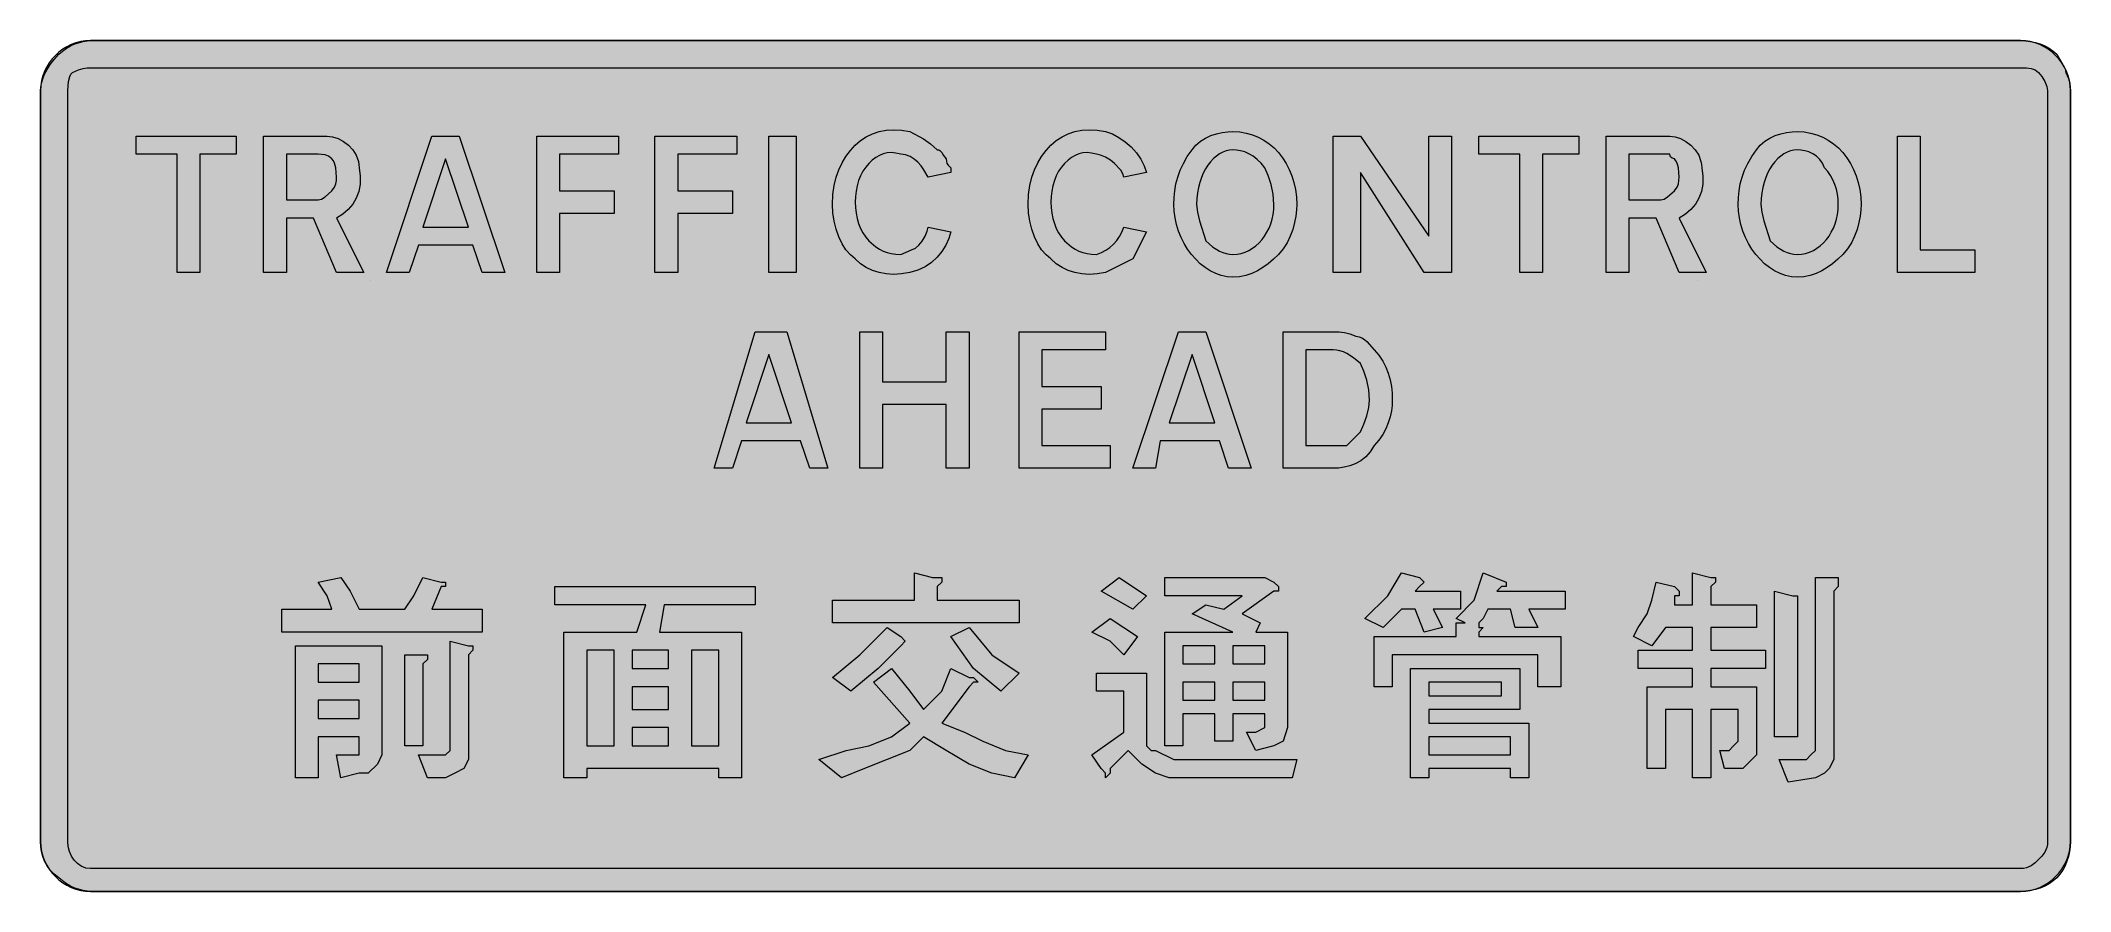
# Model space of a CAD drawing. Header units: metres. Extents: x 16 to 551, y 24 to 248.
import ezdxf

# ---------------------------------------------------------------- set-up
doc = ezdxf.new("R2010")
doc.units = ezdxf.units.M
for name, color, linetype, true_color in [('FILL_RED_FF0000', 7, 'Continuous', 0xff0000), ('FILL_WHITE_FFFFFF', 7, 'Continuous', 0xffffff), ('STROKE_RED_FF0000', 7, 'Continuous', 0xff0000), ('STROKE_WHITE_FFFFFF', 7, 'Continuous', 0xffffff)]:
    doc.layers.add(name, color=color, linetype=linetype, true_color=true_color)

msp = doc.modelspace()

# ---------------------------------------------------------------- hatches: boundary and pattern name
at = {"layer": 'FILL_RED_FF0000', "true_color": 0xff0000}
h = msp.add_hatch(color=7, dxfattribs=at)
h.dxf.hatch_style = 1
h.paths.add_polyline_path([(545.49, 36.72), (545.44, 35.87), (545.28, 35.13), (544.74, 33.87), (543.97, 32.84), (543.09, 31.92), (542.17, 31.04), (541.14, 30.27), (539.88, 29.73), (539.14, 29.57), (538.29, 29.52), (29.49, 29.52), (28.2, 29.68), (27.03, 30.14), (26.01, 30.85), (25.14, 31.77), (24.44, 32.86), (23.92, 34.08), (23.6, 35.38), (23.49, 36.72), (23.49, 234.72), (23.64, 237.12), (24, 238.43), (24.29, 239.02), (24.69, 239.52), (26.28, 240.21), (27.54, 240.57), (28.57, 240.7), (29.49, 240.72), (538.29, 240.72), (539.88, 240.7), (541.14, 240.57), (542.17, 240.21), (543.09, 239.52), (543.97, 238.43), (544.74, 237.12), (545.28, 235.81), (545.49, 234.72), (545.49, 36.72)])
at = {"layer": 'FILL_WHITE_FFFFFF', "true_color": 0xffffff}
h = msp.add_hatch(color=7, dxfattribs=at)
h.dxf.hatch_style = 1
h.paths.add_polyline_path([(538.29, 247.92), (539.64, 247.86), (540.97, 247.69), (542.28, 247.41), (543.54, 247.02), (544.75, 246.51), (545.88, 245.89), (546.94, 245.16), (547.89, 244.32), (549.54, 241.47), (550.08, 240.44), (550.29, 239.52), (550.98, 237.93), (551.34, 236.67), (551.47, 235.64), (551.49, 234.72), (551.49, 36.72), (551.43, 35.37), (551.26, 34.04), (550.98, 32.73), (550.59, 31.47), (550.08, 30.26), (549.46, 29.13), (548.73, 28.07), (547.89, 27.12), (546.94, 26.28), (545.88, 25.54), (544.75, 24.93), (543.54, 24.42), (542.28, 24.03), (540.97, 23.74), (539.64, 23.58), (538.29, 23.52), (29.49, 23.52), (28.54, 23.58), (27.5, 23.74), (25.29, 24.42), (24.17, 24.93), (23.08, 25.54), (22.04, 26.28), (21.09, 27.12), (19.85, 28.07), (18.82, 29.13), (17.99, 30.26), (17.34, 31.47), (16.86, 32.73), (16.53, 34.04), (16.35, 35.37), (16.29, 36.72), (16.29, 234.72), (16.35, 235.67), (16.53, 236.73), (16.86, 237.86), (17.34, 239.07), (17.99, 240.33), (18.82, 241.64), (19.85, 242.97), (21.09, 244.32), (22.04, 245.16), (23.08, 245.89), (24.17, 246.51), (25.29, 247.02), (27.5, 247.69), (28.54, 247.86), (29.49, 247.92), (538.29, 247.92)])
h = msp.add_hatch(color=7, dxfattribs=at)
h.dxf.hatch_style = 1
h.paths.add_polyline_path([(52.29, 217.92), (41.49, 217.92), (41.49, 222.72), (67.89, 222.72), (67.89, 217.92), (58.29, 217.92), (58.29, 186.72), (52.29, 186.72), (52.29, 217.92)])
h = msp.add_hatch(color=7, dxfattribs=at)
h.dxf.hatch_style = 1
h.paths.add_polyline_path([(88.29, 201.12), (81.09, 201.12), (81.09, 186.72), (75.09, 186.72), (75.09, 222.72), (91.89, 222.72), (93.28, 222.56), (94.72, 222.08), (96.13, 221.33), (97.44, 220.32), (98.58, 219.09), (99.48, 217.66), (100.08, 216.06), (100.24, 215.21), (100.29, 214.32), (100.57, 212.13), (100.53, 210.06), (100.18, 208.14), (99.54, 206.37), (98.61, 204.77), (97.42, 203.35), (95.98, 202.13), (94.29, 201.12), (101.49, 186.72), (94.29, 186.72), (88.29, 201.12)])
h.paths.add_polyline_path([(90.39, 206.13), (91.29, 206.67), (93.09, 208.32), (93.78, 209.22), (94.14, 210.12), (94.27, 211.02), (94.29, 211.92), (94.14, 214.32), (93.78, 215.63), (93.49, 216.22), (93.09, 216.72), (92.19, 217.41), (91.29, 217.77), (90.39, 217.9), (89.49, 217.92), (81.09, 217.92), (81.09, 205.92), (89.49, 205.92), (90.39, 206.13)], flags=16)
h = msp.add_hatch(color=7, dxfattribs=at)
h.dxf.hatch_style = 1
h.paths.add_polyline_path([(115.89, 193.92), (113.49, 186.72), (107.49, 186.72), (119.49, 222.72), (126.69, 222.72), (138.69, 186.72), (132.69, 186.72), (130.29, 193.92), (115.89, 193.92)])
h.paths.add_polyline_path([(123.09, 216.72), (117.09, 198.72), (129.09, 198.72), (123.09, 216.72)], flags=16)
h = msp.add_hatch(color=7, dxfattribs=at)
h.dxf.hatch_style = 1
h.paths.add_polyline_path([(147.09, 222.72), (168.69, 222.72), (168.69, 217.92), (153.09, 217.92), (153.09, 208.32), (167.49, 208.32), (167.49, 202.32), (153.09, 202.32), (153.09, 186.72), (147.09, 186.72), (147.09, 222.72)])
h = msp.add_hatch(color=7, dxfattribs=at)
h.dxf.hatch_style = 1
h.paths.add_polyline_path([(178.29, 222.72), (199.89, 222.72), (199.89, 217.92), (184.29, 217.92), (184.29, 208.32), (198.69, 208.32), (198.69, 202.32), (184.29, 202.32), (184.29, 186.72), (178.29, 186.72), (178.29, 222.72)])
h = msp.add_hatch(color=7, dxfattribs=at)
h.dxf.hatch_style = 1
h.paths.add_polyline_path([(215.49, 222.72), (215.49, 186.72), (208.29, 186.72), (208.29, 222.72), (215.49, 222.72)])
h = msp.add_hatch(color=7, dxfattribs=at)
h.dxf.hatch_style = 1
h.paths.add_polyline_path([(249.17, 213.87), (248.43, 214.87), (247.59, 215.82), (246.63, 216.65), (245.57, 217.32), (244.38, 217.76), (243.09, 217.92), (241.79, 218.26), (240.6, 218.39), (239.48, 218.32), (238.44, 218.07), (237.45, 217.65), (236.51, 217.08), (235.59, 216.36), (234.69, 215.52), (233.85, 214.55), (233.11, 213.46), (232.5, 212.27), (231.99, 210.98), (231.6, 209.63), (231.31, 208.22), (231.15, 206.78), (231.09, 205.32), (231.15, 203.86), (231.31, 202.42), (231.6, 201.01), (231.99, 199.66), (232.5, 198.37), (233.11, 197.18), (233.85, 196.09), (234.69, 195.12), (236.51, 193.54), (237.45, 192.93), (238.44, 192.42), (239.48, 192.03), (240.6, 191.74), (241.79, 191.58), (243.09, 191.52), (245.94, 192.72), (246.97, 193.21), (247.89, 193.92), (248.77, 195.01), (249.54, 196.32), (250.08, 197.63), (250.29, 198.72), (256.29, 197.52), (255.73, 195.73), (254.94, 193.98), (253.93, 192.31), (252.69, 190.77), (251.23, 189.4), (249.54, 188.24), (247.63, 187.33), (245.49, 186.72), (243.3, 186.38), (241.21, 186.27), (239.25, 186.38), (237.39, 186.72), (235.65, 187.28), (234.01, 188.07), (232.5, 189.08), (231.09, 190.32), (229.8, 191.38), (228.63, 192.74), (227.61, 194.35), (226.74, 196.17), (226.04, 198.16), (225.52, 200.28), (225.2, 202.48), (225.09, 204.72), (225.2, 207.31), (225.52, 209.69), (226.04, 211.87), (226.74, 213.87), (227.61, 215.7), (228.63, 217.38), (229.8, 218.91), (231.09, 220.32), (232.5, 221.56), (234.01, 222.57), (235.65, 223.36), (237.39, 223.92), (239.25, 224.26), (241.21, 224.37), (243.3, 224.26), (245.49, 223.92), (249.09, 221.97), (250.89, 220.71), (252.69, 219.12), (253.09, 219.07), (253.4, 218.91), (253.89, 218.37), (254.38, 217.6), (255.09, 216.72), (255.11, 216.01), (255.24, 215.52), (255.6, 215.03), (256.29, 214.32), (256.29, 213.12), (250.29, 211.92), (249.17, 213.87)])
h = msp.add_hatch(color=7, dxfattribs=at)
h.dxf.hatch_style = 1
h.paths.add_polyline_path([(301.89, 211.92), (301.68, 212.82), (301.14, 213.72), (299.49, 215.52), (298.4, 216.4), (297.09, 217.17), (295.78, 217.71), (294.69, 217.92), (293.39, 218.26), (292.2, 218.39), (291.08, 218.32), (290.04, 218.07), (289.05, 217.65), (288.11, 217.08), (287.19, 216.36), (286.29, 215.52), (285.45, 214.55), (284.71, 213.46), (284.1, 212.27), (283.59, 210.98), (283.2, 209.63), (282.91, 208.22), (282.75, 206.78), (282.69, 205.32), (282.75, 203.86), (282.91, 202.42), (283.2, 201.01), (283.59, 199.66), (284.1, 198.37), (284.71, 197.18), (285.45, 196.09), (286.29, 195.12), (288.11, 193.54), (289.05, 192.93), (290.04, 192.42), (291.08, 192.03), (292.2, 191.74), (293.39, 191.58), (294.69, 191.52), (295.98, 192.03), (297.16, 192.64), (298.23, 193.38), (299.19, 194.22), (300.03, 195.18), (300.77, 196.24), (301.38, 197.43), (301.89, 198.72), (307.89, 197.52), (304.29, 190.32), (297.09, 186.72), (294.9, 186.38), (292.81, 186.27), (290.85, 186.38), (288.99, 186.72), (287.25, 187.28), (285.61, 188.07), (284.1, 189.08), (282.69, 190.32), (281.4, 191.38), (280.23, 192.74), (279.21, 194.35), (278.34, 196.17), (277.64, 198.16), (277.12, 200.28), (276.8, 202.48), (276.69, 204.72), (276.8, 207.31), (277.12, 209.69), (277.64, 211.87), (278.34, 213.87), (279.21, 215.7), (280.23, 217.38), (281.4, 218.91), (282.69, 220.32), (284.1, 221.56), (285.62, 222.57), (287.25, 223.36), (288.99, 223.92), (290.85, 224.26), (292.81, 224.37), (294.9, 224.26), (297.09, 223.92), (298.88, 223.31), (300.63, 222.4), (302.3, 221.24), (303.84, 219.87), (305.21, 218.33), (306.37, 216.66), (307.28, 214.91), (307.89, 213.12), (301.89, 211.92)])
h = msp.add_hatch(color=7, dxfattribs=at)
h.dxf.hatch_style = 1
h.paths.add_polyline_path([(334.17, 223.54), (335.81, 223.07), (337.37, 222.44), (338.84, 221.64), (340.22, 220.69), (341.51, 219.6), (342.69, 218.37), (343.76, 217.01), (344.71, 215.54), (345.53, 213.96), (346.21, 212.28), (346.76, 210.5), (347.16, 208.65), (347.41, 206.72), (347.49, 204.72), (347.43, 203.27), (347.25, 201.64), (346.92, 199.91), (346.44, 198.12), (345.79, 196.33), (344.96, 194.59), (343.93, 192.97), (342.69, 191.52), (341.34, 190.23), (339.97, 189.06), (338.58, 188.04), (337.14, 187.17), (335.65, 186.47), (334.08, 185.95), (332.44, 185.63), (330.69, 185.52), (329.13, 185.63), (327.61, 185.95), (326.13, 186.47), (324.71, 187.17), (323.35, 188.04), (322.06, 189.06), (320.86, 190.23), (319.74, 191.52), (318.72, 192.92), (317.81, 194.43), (317.02, 196.01), (316.35, 197.67), (315.81, 199.38), (315.42, 201.14), (315.17, 202.92), (315.09, 204.72), (315.15, 206.52), (315.33, 208.32), (315.66, 210.12), (316.14, 211.92), (316.79, 213.72), (317.62, 215.52), (318.65, 217.32), (319.89, 219.12), (320.9, 220.36), (322.08, 221.39), (323.41, 222.22), (324.84, 222.87), (326.32, 223.35), (327.82, 223.68), (329.29, 223.86), (330.69, 223.92), (332.46, 223.82), (334.17, 223.54)])
h.paths.add_polyline_path([(328.9, 218.85), (328.02, 218.51), (327.16, 218.05), (326.34, 217.47), (325.54, 216.78), (324.79, 215.98), (324.09, 215.07), (323.44, 214.07), (322.86, 212.97), (322.35, 211.78), (321.91, 210.51), (321.56, 209.17), (321.31, 207.75), (321.15, 206.27), (321.09, 204.72), (321.3, 202.71), (321.84, 200.37), (323.49, 195.12), (325.29, 193.54), (327.09, 192.42), (327.99, 192.03), (328.89, 191.74), (329.79, 191.58), (330.69, 191.52), (331.8, 191.59), (332.88, 191.79), (333.91, 192.12), (334.91, 192.57), (335.85, 193.13), (336.74, 193.8), (337.57, 194.56), (338.34, 195.42), (339.04, 196.36), (339.65, 197.38), (340.19, 198.47), (340.65, 199.62), (341.01, 200.83), (341.27, 202.09), (341.43, 203.39), (341.49, 204.72), (341.28, 207.4), (340.74, 209.97), (339.97, 212.31), (339.09, 214.32), (338.14, 215.56), (337.1, 216.59), (336.01, 217.42), (334.89, 218.07), (333.77, 218.55), (332.68, 218.88), (331.64, 219.06), (330.69, 219.12), (329.79, 219.05), (328.9, 218.85)], flags=16)
h = msp.add_hatch(color=7, dxfattribs=at)
h.dxf.hatch_style = 1
h.paths.add_polyline_path([(364.29, 213.12), (364.29, 186.72), (357.09, 186.72), (357.09, 222.72), (364.29, 222.72), (382.29, 196.32), (382.29, 222.72), (388.29, 222.72), (388.29, 186.72), (381.09, 186.72), (364.29, 213.12)])
h = msp.add_hatch(color=7, dxfattribs=at)
h.dxf.hatch_style = 1
h.paths.add_polyline_path([(406.29, 217.92), (395.49, 217.92), (395.49, 222.72), (421.89, 222.72), (421.89, 217.92), (412.29, 217.92), (412.29, 186.72), (406.29, 186.72), (406.29, 217.92)])
h = msp.add_hatch(color=7, dxfattribs=at)
h.dxf.hatch_style = 1
h.paths.add_polyline_path([(442.29, 201.12), (435.09, 201.12), (435.09, 186.72), (429.09, 186.72), (429.09, 222.72), (445.89, 222.72), (447.28, 222.56), (448.72, 222.08), (450.13, 221.33), (451.44, 220.32), (452.58, 219.09), (453.48, 217.66), (454.08, 216.06), (454.24, 215.21), (454.29, 214.32), (454.57, 212.13), (454.53, 210.06), (454.18, 208.14), (453.54, 206.37), (452.61, 204.77), (451.42, 203.35), (449.98, 202.13), (448.29, 201.12), (455.49, 186.72), (448.29, 186.72), (442.29, 201.12)])
h.paths.add_polyline_path([(444.39, 206.13), (445.29, 206.67), (447.09, 208.32), (447.78, 209.22), (448.14, 210.12), (448.27, 211.02), (448.29, 211.92), (448.14, 214.32), (447.78, 215.63), (447.49, 216.22), (447.09, 216.72), (446.49, 216.87), (446.08, 217.23), (445.94, 217.52), (445.89, 217.92), (444.69, 217.92), (443.49, 217.92), (435.09, 217.92), (435.09, 205.92), (443.49, 205.92), (444.39, 206.13)], flags=16)
h = msp.add_hatch(color=7, dxfattribs=at)
h.dxf.hatch_style = 1
h.paths.add_polyline_path([(482.97, 223.54), (484.61, 223.07), (486.17, 222.44), (487.64, 221.64), (489.02, 220.69), (490.31, 219.6), (491.49, 218.37), (492.56, 217.01), (493.51, 215.54), (494.33, 213.96), (495.02, 212.28), (495.56, 210.5), (495.96, 208.65), (496.21, 206.72), (496.29, 204.72), (496.23, 203.27), (496.05, 201.64), (495.72, 199.91), (495.24, 198.12), (494.59, 196.33), (493.76, 194.59), (492.73, 192.97), (491.49, 191.52), (490.14, 190.23), (488.77, 189.06), (487.38, 188.04), (485.94, 187.17), (484.45, 186.47), (482.88, 185.95), (481.24, 185.63), (479.49, 185.52), (477.93, 185.63), (476.41, 185.95), (474.93, 186.47), (473.51, 187.17), (472.15, 188.04), (470.86, 189.06), (469.66, 190.23), (468.54, 191.52), (467.52, 192.92), (466.61, 194.43), (465.82, 196.01), (465.15, 197.67), (464.61, 199.38), (464.22, 201.14), (463.97, 202.92), (463.89, 204.72), (463.95, 206.52), (464.13, 208.32), (464.46, 210.12), (464.94, 211.92), (465.59, 213.72), (466.42, 215.52), (467.45, 217.32), (468.69, 219.12), (469.7, 220.36), (470.88, 221.39), (472.21, 222.22), (473.64, 222.87), (475.12, 223.35), (476.62, 223.68), (478.09, 223.86), (479.49, 223.92), (481.26, 223.82), (482.97, 223.54)])
h.paths.add_polyline_path([(477.7, 218.85), (476.82, 218.51), (475.96, 218.05), (475.14, 217.47), (474.34, 216.78), (473.59, 215.98), (472.89, 215.07), (472.24, 214.07), (471.66, 212.97), (471.15, 211.78), (470.71, 210.51), (470.36, 209.17), (470.11, 207.75), (469.95, 206.27), (469.89, 204.72), (470.1, 202.71), (470.64, 200.37), (472.29, 195.12), (474.09, 193.54), (475.89, 192.42), (476.79, 192.03), (477.69, 191.74), (478.59, 191.58), (479.49, 191.52), (480.6, 191.59), (481.68, 191.79), (482.71, 192.12), (483.71, 192.57), (484.65, 193.13), (485.54, 193.8), (486.37, 194.56), (487.14, 195.42), (487.84, 196.36), (488.45, 197.38), (488.99, 198.47), (489.45, 199.62), (489.81, 200.83), (490.07, 202.09), (490.23, 203.39), (490.29, 204.72), (490.23, 206.07), (490.06, 207.4), (489.78, 208.71), (489.39, 209.97), (488.88, 211.18), (488.27, 212.31), (487.53, 213.37), (486.69, 214.32), (486.13, 215.56), (485.4, 216.59), (484.52, 217.42), (483.54, 218.07), (482.51, 218.55), (481.46, 218.88), (480.44, 219.06), (479.49, 219.12), (478.59, 219.05), (477.7, 218.85)], flags=16)
h = msp.add_hatch(color=7, dxfattribs=at)
h.dxf.hatch_style = 1
h.paths.add_polyline_path([(526.29, 192.72), (526.29, 186.72), (505.89, 186.72), (505.89, 222.72), (511.89, 222.72), (511.89, 192.72), (526.29, 192.72)])
h = msp.add_hatch(color=7, dxfattribs=at)
h.dxf.hatch_style = 1
h.paths.add_polyline_path([(201.09, 142.32), (198.69, 135.12), (193.89, 135.12), (204.69, 171.12), (213.09, 171.12), (223.89, 135.12), (219.09, 135.12), (216.69, 142.32), (201.09, 142.32)])
h.paths.add_polyline_path([(202.29, 147.12), (214.29, 147.12), (208.29, 165.12), (202.29, 147.12)], flags=16)
h = msp.add_hatch(color=7, dxfattribs=at)
h.dxf.hatch_style = 1
h.paths.add_polyline_path([(232.29, 171.12), (238.29, 171.12), (238.29, 157.92), (255.09, 157.92), (255.09, 171.12), (261.09, 171.12), (261.09, 135.12), (255.09, 135.12), (255.09, 151.92), (238.29, 151.92), (238.29, 135.12), (232.29, 135.12), (232.29, 171.12)])
h = msp.add_hatch(color=7, dxfattribs=at)
h.dxf.hatch_style = 1
h.paths.add_polyline_path([(274.29, 135.12), (274.29, 171.12), (297.09, 171.12), (297.09, 166.32), (280.29, 166.32), (280.29, 156.72), (295.89, 156.72), (295.89, 150.72), (280.29, 150.72), (280.29, 141.12), (298.29, 141.12), (298.29, 135.12), (274.29, 135.12)])
h = msp.add_hatch(color=7, dxfattribs=at)
h.dxf.hatch_style = 1
h.paths.add_polyline_path([(335.49, 135.12), (329.49, 135.12), (327.09, 142.32), (311.49, 142.32), (310.29, 135.12), (304.29, 135.12), (316.29, 171.12), (323.49, 171.12), (335.49, 135.12)])
h.paths.add_polyline_path([(325.89, 147.12), (319.89, 165.12), (313.89, 147.12), (325.89, 147.12)], flags=16)
h = msp.add_hatch(color=7, dxfattribs=at)
h.dxf.hatch_style = 1
h.paths.add_polyline_path([(343.89, 171.12), (357.09, 171.12), (358.7, 171.1), (360.09, 170.97), (361.48, 170.61), (363.09, 169.92), (363.94, 169.81), (364.68, 169.53), (365.35, 169.1), (365.94, 168.57), (367.89, 166.32), (369.13, 164.92), (370.16, 163.41), (370.99, 161.83), (371.64, 160.17), (372.12, 158.46), (372.45, 156.7), (372.63, 154.92), (372.69, 153.12), (372.63, 151.72), (372.45, 150.23), (372.12, 148.69), (371.64, 147.12), (370.99, 145.55), (370.16, 144.01), (369.13, 142.52), (367.89, 141.12), (366.88, 139.48), (365.7, 138.16), (364.37, 137.11), (362.94, 136.32), (361.46, 135.75), (359.96, 135.38), (358.49, 135.18), (357.09, 135.12), (343.89, 135.12), (343.89, 171.12)])
h.paths.add_polyline_path([(364.29, 144.72), (365.17, 146.71), (365.94, 148.92), (366.48, 151.13), (366.69, 153.12), (366.48, 155.8), (365.94, 158.37), (365.17, 160.71), (364.29, 162.72), (362.49, 164.29), (360.69, 165.42), (359.79, 165.81), (358.89, 166.09), (357.99, 166.26), (357.09, 166.32), (349.89, 166.32), (349.89, 141.12), (357.09, 141.12), (360.69, 141.12), (364.29, 144.72)], flags=16)
h = msp.add_hatch(color=7, dxfattribs=at)
h.dxf.hatch_style = 1
h.paths.add_polyline_path([(246.69, 100.32), (246.69, 107.52), (251.49, 106.32), (252.69, 106.32), (253.89, 106.32), (253.89, 105.12), (252.69, 103.92), (252.69, 100.32), (274.29, 100.32), (274.29, 94.32), (225.09, 94.32), (225.09, 100.32), (246.69, 100.32)])
h = msp.add_hatch(color=7, dxfattribs=at)
h.dxf.hatch_style = 1
h.paths.add_polyline_path([(371.49, 101.52), (375.09, 107.52), (379.89, 106.32), (381.09, 105.12), (379.89, 103.92), (378.69, 102.72), (390.69, 102.72), (390.69, 97.92), (383.49, 97.92), (385.89, 93.12), (381.09, 91.92), (378.69, 97.92), (375.09, 97.92), (372.69, 95.52), (370.29, 93.12), (365.49, 95.52), (371.49, 101.52)])
h = msp.add_hatch(color=7, dxfattribs=at)
h.dxf.hatch_style = 1
h.paths.add_polyline_path([(394.29, 100.32), (396.69, 107.52), (402.69, 105.12), (402.69, 103.92), (401.49, 103.92), (400.29, 102.72), (418.29, 102.72), (418.29, 97.92), (408.69, 97.92), (411.09, 93.12), (405.09, 93.12), (403.89, 97.92), (397.89, 97.92), (396.69, 95.52), (395.49, 94.32), (395.49, 93.12), (396.69, 93.12), (395.49, 91.92), (395.49, 90.72), (417.09, 90.72), (417.09, 77.52), (411.09, 77.52), (411.09, 85.92), (372.69, 85.92), (372.69, 77.52), (367.89, 77.52), (367.89, 90.72), (389.49, 90.72), (389.49, 94.32), (391.89, 94.32), (389.49, 95.52), (394.29, 100.32)])
h = msp.add_hatch(color=7, dxfattribs=at)
h.dxf.hatch_style = 1
h.paths.add_polyline_path([(437.49, 93.12), (439.89, 96.72), (441.09, 100.32), (442.29, 105.12), (447.09, 103.92), (448.29, 102.72), (448.29, 101.52), (447.09, 101.52), (447.09, 99.12), (451.89, 99.12), (451.89, 107.52), (456.69, 106.32), (457.89, 106.32), (457.89, 105.12), (456.69, 103.92), (456.69, 99.12), (468.69, 99.12), (468.69, 93.12), (456.69, 93.12), (456.69, 87.12), (471.09, 87.12), (471.09, 82.32), (456.69, 82.32), (456.69, 77.52), (468.69, 77.52), (468.69, 61.92), (468.69, 59.52), (467.49, 58.32), (466.29, 57.12), (465.09, 55.92), (460.29, 55.92), (459.09, 60.72), (461.49, 60.72), (462.69, 61.92), (463.89, 63.12), (463.89, 71.52), (456.69, 71.52), (456.69, 53.52), (451.89, 53.52), (451.89, 71.52), (444.69, 71.52), (444.69, 55.92), (439.89, 55.92), (439.89, 77.52), (451.89, 77.52), (451.89, 82.32), (437.49, 82.32), (437.49, 87.12), (451.89, 87.12), (451.89, 93.12), (444.69, 93.12), (441.09, 88.32), (436.29, 90.72), (437.49, 93.12)])
h = msp.add_hatch(color=7, dxfattribs=at)
h.dxf.hatch_style = 1
h.paths.add_polyline_path([(91.89, 101.52), (89.49, 105.12), (95.49, 106.32), (97.89, 102.72), (100.29, 97.92), (112.29, 97.92), (114.69, 101.52), (117.09, 106.32), (121.89, 105.12), (123.09, 105.12), (123.09, 103.92), (121.89, 103.92), (119.49, 97.92), (132.69, 97.92), (132.69, 91.92), (79.89, 91.92), (79.89, 97.92), (93.09, 97.92), (91.89, 101.52)])
h = msp.add_hatch(color=7, dxfattribs=at)
h.dxf.hatch_style = 1
h.paths.add_polyline_path([(201.09, 53.52), (195.09, 53.52), (195.09, 55.92), (160.29, 55.92), (160.29, 53.52), (154.29, 53.52), (154.29, 91.92), (173.49, 91.92), (175.89, 99.12), (151.89, 99.12), (151.89, 103.92), (204.69, 103.92), (204.69, 99.12), (180.69, 99.12), (179.49, 91.92), (201.09, 91.92), (201.09, 53.52)])
h.paths.add_polyline_path([(181.89, 66.72), (172.29, 66.72), (172.29, 61.92), (181.89, 61.92), (181.89, 66.72)], flags=16)
h.paths.add_polyline_path([(181.89, 82.32), (181.89, 87.12), (172.29, 87.12), (172.29, 82.32), (181.89, 82.32)], flags=16)
h.paths.add_polyline_path([(172.29, 71.52), (181.89, 71.52), (181.89, 77.52), (172.29, 77.52), (172.29, 71.52)], flags=16)
h.paths.add_polyline_path([(160.29, 87.12), (160.29, 61.92), (167.49, 61.92), (167.49, 87.12), (160.29, 87.12)], flags=16)
h.paths.add_polyline_path([(195.09, 87.12), (187.89, 87.12), (187.89, 61.92), (195.09, 61.92), (195.09, 87.12)], flags=16)
h = msp.add_hatch(color=7, dxfattribs=at)
h.dxf.hatch_style = 1
h.paths.add_polyline_path([(307.89, 101.52), (304.29, 97.92), (295.89, 102.72), (300.69, 106.32), (307.89, 101.52)])
h = msp.add_hatch(color=7, dxfattribs=at)
h.dxf.hatch_style = 1
h.paths.add_polyline_path([(342.69, 103.92), (342.69, 102.72), (341.49, 102.72), (333.09, 96.72), (337.89, 94.32), (336.69, 91.92), (345.09, 91.92), (345.09, 66.72), (343.89, 63.12), (341.49, 61.92), (336.69, 60.72), (334.29, 65.52), (336.69, 65.52), (339.09, 66.72), (339.09, 67.92), (339.09, 70.32), (330.69, 70.32), (330.69, 63.12), (325.89, 63.12), (325.89, 70.32), (317.49, 70.32), (317.49, 61.92), (312.69, 61.92), (312.69, 91.92), (330.69, 91.92), (319.89, 96.72), (323.49, 99.12), (328.29, 97.92), (333.09, 101.52), (312.69, 101.52), (312.69, 106.32), (336.69, 106.32), (337.89, 106.32), (339.09, 106.32), (341.49, 105.12), (342.69, 103.92)])
h.paths.add_polyline_path([(325.89, 73.92), (325.89, 78.72), (317.49, 78.72), (317.49, 73.92), (325.89, 73.92)], flags=16)
h.paths.add_polyline_path([(330.69, 73.92), (339.09, 73.92), (339.09, 78.72), (330.69, 78.72), (330.69, 73.92)], flags=16)
h.paths.add_polyline_path([(317.49, 88.32), (317.49, 83.52), (325.89, 83.52), (325.89, 88.32), (317.49, 88.32)], flags=16)
h.paths.add_polyline_path([(339.09, 88.32), (330.69, 88.32), (330.69, 83.52), (339.09, 83.52), (339.09, 88.32)], flags=16)
h = msp.add_hatch(color=7, dxfattribs=at)
h.dxf.hatch_style = 1
h.paths.add_polyline_path([(478.29, 101.52), (479.49, 101.52), (479.49, 100.32), (479.49, 99.12), (479.49, 64.32), (473.49, 64.32), (473.49, 102.72), (478.29, 101.52)])
h = msp.add_hatch(color=7, dxfattribs=at)
h.dxf.hatch_style = 1
h.paths.add_polyline_path([(489.09, 106.32), (490.29, 106.32), (490.29, 105.12), (490.29, 103.92), (489.09, 102.72), (489.09, 60.72), (489.09, 58.32), (487.89, 55.92), (486.69, 54.72), (484.29, 53.52), (477.09, 52.32), (474.69, 58.32), (480.69, 58.32), (481.89, 58.32), (483.09, 59.52), (484.29, 60.72), (484.29, 61.92), (484.29, 106.32), (489.09, 106.32)])
h = msp.add_hatch(color=7, dxfattribs=at)
h.dxf.hatch_style = 1
h.paths.add_polyline_path([(244.29, 89.52), (243.09, 88.32), (237.09, 82.32), (229.89, 76.32), (225.09, 79.92), (232.29, 85.92), (239.49, 93.12), (243.09, 90.72), (244.29, 89.52)])
h = msp.add_hatch(color=7, dxfattribs=at)
h.dxf.hatch_style = 1
h.paths.add_polyline_path([(267.09, 85.92), (274.29, 81.12), (269.49, 76.32), (262.29, 82.32), (256.29, 90.72), (261.09, 93.12), (267.09, 85.92)])
h = msp.add_hatch(color=7, dxfattribs=at)
h.dxf.hatch_style = 1
h.paths.add_polyline_path([(301.89, 93.12), (305.49, 90.72), (301.89, 85.92), (298.29, 89.52), (293.49, 91.92), (298.29, 95.52), (301.89, 93.12)])
h = msp.add_hatch(color=7, dxfattribs=at)
h.dxf.hatch_style = 1
h.paths.add_polyline_path([(106.29, 59.52), (105.09, 57.12), (102.69, 54.72), (100.29, 54.72), (95.49, 53.52), (94.29, 59.52), (97.89, 59.52), (99.09, 59.52), (100.29, 59.52), (100.29, 60.72), (100.29, 61.92), (100.29, 64.32), (89.49, 64.32), (89.49, 53.52), (83.49, 53.52), (83.49, 88.32), (106.29, 88.32), (106.29, 63.12), (106.29, 59.52)])
h.paths.add_polyline_path([(89.49, 73.92), (89.49, 69.12), (100.29, 69.12), (100.29, 73.92), (89.49, 73.92)], flags=16)
h.paths.add_polyline_path([(100.29, 83.52), (89.49, 83.52), (89.49, 78.72), (100.29, 78.72), (100.29, 83.52)], flags=16)
h = msp.add_hatch(color=7, dxfattribs=at)
h.dxf.hatch_style = 1
h.paths.add_polyline_path([(117.09, 85.92), (118.29, 85.92), (118.29, 84.72), (117.09, 83.52), (117.09, 61.92), (112.29, 61.92), (112.29, 85.92), (117.09, 85.92)])
h = msp.add_hatch(color=7, dxfattribs=at)
h.dxf.hatch_style = 1
h.paths.add_polyline_path([(129.09, 88.32), (130.29, 88.32), (130.29, 87.12), (129.09, 85.92), (129.09, 61.92), (129.09, 58.32), (127.89, 55.92), (125.49, 54.72), (123.09, 53.52), (118.29, 53.52), (115.89, 59.52), (120.69, 59.52), (123.09, 59.52), (124.29, 60.72), (124.29, 61.92), (124.29, 89.52), (129.09, 88.32)])
h = msp.add_hatch(color=7, dxfattribs=at)
h.dxf.hatch_style = 1
h.paths.add_polyline_path([(245.49, 76.32), (249.09, 71.52), (253.89, 76.32), (256.29, 82.32), (261.09, 79.92), (262.29, 79.92), (263.49, 78.72), (262.29, 78.72), (261.09, 77.52), (253.89, 67.92), (259.89, 65.52), (264.69, 63.12), (270.69, 60.72), (276.69, 59.52), (273.09, 53.52), (267.09, 54.72), (261.09, 57.12), (255.09, 60.72), (249.09, 64.32), (245.49, 60.72), (239.49, 58.32), (233.49, 55.92), (227.49, 53.52), (221.49, 58.32), (228.69, 60.72), (234.69, 61.92), (240.69, 64.32), (245.49, 67.92), (235.89, 78.72), (240.69, 82.32), (245.49, 76.32)])
h = msp.add_hatch(color=7, dxfattribs=at)
h.dxf.hatch_style = 1
h.paths.add_polyline_path([(307.89, 81.12), (307.89, 66.72), (307.89, 64.32), (307.89, 61.92), (309.09, 60.72), (310.29, 60.72), (315.09, 58.32), (321.09, 58.32), (347.49, 58.32), (346.29, 53.52), (318.69, 53.52), (313.89, 53.52), (310.29, 54.72), (306.69, 57.12), (303.09, 60.72), (298.29, 55.92), (298.29, 54.72), (297.09, 53.52), (297.09, 54.72), (295.89, 55.92), (293.49, 59.52), (301.89, 65.52), (301.89, 76.32), (294.69, 76.32), (294.69, 81.12), (307.89, 81.12)])
h = msp.add_hatch(color=7, dxfattribs=at)
h.dxf.hatch_style = 1
h.paths.add_polyline_path([(382.29, 71.52), (382.29, 67.92), (408.69, 67.92), (408.69, 53.52), (403.89, 53.52), (403.89, 55.92), (382.29, 55.92), (382.29, 53.52), (377.49, 53.52), (377.49, 82.32), (406.29, 82.32), (406.29, 71.52), (382.29, 71.52)])
h.paths.add_polyline_path([(382.29, 78.72), (382.29, 75.12), (401.49, 75.12), (401.49, 78.72), (382.29, 78.72)], flags=16)
h.paths.add_polyline_path([(403.89, 64.32), (382.29, 64.32), (382.29, 59.52), (403.89, 59.52), (403.89, 64.32)], flags=16)

# ---------------------------------------------------------------- linework, layer by layer
at = {"layer": 'FILL_RED_FF0000', "lineweight": 0, "true_color": 0xff0000}
msp.add_lwpolyline([(545.49, 36.72), (545.44, 35.87), (545.28, 35.13), (544.74, 33.87), (543.97, 32.84), (543.09, 31.92), (542.17, 31.04), (541.14, 30.27), (539.88, 29.73), (539.14, 29.57), (538.29, 29.52), (29.49, 29.52), (28.2, 29.68), (27.03, 30.14), (26.01, 30.85), (25.14, 31.77), (24.44, 32.86), (23.92, 34.08), (23.6, 35.38), (23.49, 36.72), (23.49, 234.72), (23.64, 237.12), (24, 238.43), (24.29, 239.02), (24.69, 239.52), (26.28, 240.21), (27.54, 240.57), (28.57, 240.7), (29.49, 240.72), (538.29, 240.72), (539.88, 240.7), (541.14, 240.57), (542.17, 240.21), (543.09, 239.52), (543.97, 238.43), (544.74, 237.12), (545.28, 235.81), (545.49, 234.72)], close=True, dxfattribs=at)
at = {"layer": 'FILL_WHITE_FFFFFF', "lineweight": 0, "true_color": 0xffffff}
for points in [[(538.29, 247.92), (539.64, 247.86), (540.97, 247.69), (542.28, 247.41), (543.54, 247.02), (544.75, 246.51), (545.88, 245.89), (546.94, 245.16), (547.89, 244.32), (549.54, 241.47), (550.08, 240.44), (550.29, 239.52), (550.98, 237.93), (551.34, 236.67), (551.47, 235.64), (551.49, 234.72), (551.49, 36.72), (551.43, 35.37), (551.26, 34.04), (550.98, 32.73), (550.59, 31.47), (550.08, 30.26), (549.46, 29.13), (548.73, 28.07), (547.89, 27.12), (546.94, 26.28), (545.88, 25.54), (544.75, 24.93), (543.54, 24.42), (542.28, 24.03), (540.97, 23.74), (539.64, 23.58), (538.29, 23.52), (29.49, 23.52), (28.54, 23.58), (27.5, 23.74), (25.29, 24.42), (24.17, 24.93), (23.08, 25.54), (22.04, 26.28), (21.09, 27.12), (19.85, 28.07), (18.82, 29.13), (17.99, 30.26), (17.34, 31.47), (16.86, 32.73), (16.53, 34.04), (16.35, 35.37), (16.29, 36.72), (16.29, 234.72), (16.35, 235.67), (16.53, 236.73), (16.86, 237.86), (17.34, 239.07), (17.99, 240.33), (18.82, 241.64), (19.85, 242.97), (21.09, 244.32), (22.04, 245.16), (23.08, 245.89), (24.17, 246.51), (25.29, 247.02), (27.5, 247.69), (28.54, 247.86), (29.49, 247.92)], [(52.29, 217.92), (41.49, 217.92), (41.49, 222.72), (67.89, 222.72), (67.89, 217.92), (58.29, 217.92), (58.29, 186.72), (52.29, 186.72)], [(88.29, 201.12), (81.09, 201.12), (81.09, 186.72), (75.09, 186.72), (75.09, 222.72), (91.89, 222.72), (93.28, 222.56), (94.72, 222.08), (96.13, 221.33), (97.44, 220.32), (98.58, 219.09), (99.48, 217.66), (100.08, 216.06), (100.24, 215.21), (100.29, 214.32), (100.57, 212.13), (100.53, 210.06), (100.18, 208.14), (99.54, 206.37), (98.61, 204.77), (97.42, 203.35), (95.98, 202.13), (94.29, 201.12), (101.49, 186.72), (94.29, 186.72)], [(115.89, 193.92), (113.49, 186.72), (107.49, 186.72), (119.49, 222.72), (126.69, 222.72), (138.69, 186.72), (132.69, 186.72), (130.29, 193.92)], [(147.09, 222.72), (168.69, 222.72), (168.69, 217.92), (153.09, 217.92), (153.09, 208.32), (167.49, 208.32), (167.49, 202.32), (153.09, 202.32), (153.09, 186.72), (147.09, 186.72)], [(178.29, 222.72), (199.89, 222.72), (199.89, 217.92), (184.29, 217.92), (184.29, 208.32), (198.69, 208.32), (198.69, 202.32), (184.29, 202.32), (184.29, 186.72), (178.29, 186.72)], [(215.49, 222.72), (215.49, 186.72), (208.29, 186.72), (208.29, 222.72)], [(249.17, 213.87), (248.43, 214.87), (247.59, 215.82), (246.63, 216.65), (245.57, 217.32), (244.38, 217.76), (243.09, 217.92), (241.79, 218.26), (240.6, 218.39), (239.48, 218.32), (238.44, 218.07), (237.45, 217.65), (236.51, 217.08), (235.59, 216.36), (234.69, 215.52), (233.85, 214.55), (233.11, 213.46), (232.5, 212.27), (231.99, 210.98), (231.6, 209.63), (231.31, 208.22), (231.15, 206.78), (231.09, 205.32), (231.15, 203.86), (231.31, 202.42), (231.6, 201.01), (231.99, 199.66), (232.5, 198.37), (233.11, 197.18), (233.85, 196.09), (234.69, 195.12), (236.51, 193.54), (237.45, 192.93), (238.44, 192.42), (239.48, 192.03), (240.6, 191.74), (241.79, 191.58), (243.09, 191.52), (245.94, 192.72), (246.97, 193.21), (247.89, 193.92), (248.77, 195.01), (249.54, 196.32), (250.08, 197.63), (250.29, 198.72), (256.29, 197.52), (255.73, 195.73), (254.94, 193.98), (253.93, 192.31), (252.69, 190.77), (251.23, 189.4), (249.54, 188.24), (247.63, 187.33), (245.49, 186.72), (243.3, 186.38), (241.21, 186.27), (239.25, 186.38), (237.39, 186.72), (235.65, 187.28), (234.01, 188.07), (232.5, 189.08), (231.09, 190.32), (229.8, 191.38), (228.63, 192.74), (227.61, 194.35), (226.74, 196.17), (226.04, 198.16), (225.52, 200.28), (225.2, 202.48), (225.09, 204.72), (225.2, 207.31), (225.52, 209.69), (226.04, 211.87), (226.74, 213.87), (227.61, 215.7), (228.63, 217.38), (229.8, 218.91), (231.09, 220.32), (232.5, 221.56), (234.01, 222.57), (235.65, 223.36), (237.39, 223.92), (239.25, 224.26), (241.21, 224.37), (243.3, 224.26), (245.49, 223.92), (249.09, 221.97), (250.89, 220.71), (252.69, 219.12), (253.09, 219.07), (253.4, 218.91), (253.89, 218.37), (254.38, 217.6), (255.09, 216.72), (255.11, 216.01), (255.24, 215.52), (255.6, 215.03), (256.29, 214.32), (256.29, 213.12), (250.29, 211.92)], [(301.89, 211.92), (301.68, 212.82), (301.14, 213.72), (299.49, 215.52), (298.4, 216.4), (297.09, 217.17), (295.78, 217.71), (294.69, 217.92), (293.39, 218.26), (292.2, 218.39), (291.08, 218.32), (290.04, 218.07), (289.05, 217.65), (288.11, 217.08), (287.19, 216.36), (286.29, 215.52), (285.45, 214.55), (284.71, 213.46), (284.1, 212.27), (283.59, 210.98), (283.2, 209.63), (282.91, 208.22), (282.75, 206.78), (282.69, 205.32), (282.75, 203.86), (282.91, 202.42), (283.2, 201.01), (283.59, 199.66), (284.1, 198.37), (284.71, 197.18), (285.45, 196.09), (286.29, 195.12), (288.11, 193.54), (289.05, 192.93), (290.04, 192.42), (291.08, 192.03), (292.2, 191.74), (293.39, 191.58), (294.69, 191.52), (295.98, 192.03), (297.16, 192.64), (298.23, 193.38), (299.19, 194.22), (300.03, 195.18), (300.77, 196.24), (301.38, 197.43), (301.89, 198.72), (307.89, 197.52), (304.29, 190.32), (297.09, 186.72), (294.9, 186.38), (292.81, 186.27), (290.85, 186.38), (288.99, 186.72), (287.25, 187.28), (285.61, 188.07), (284.1, 189.08), (282.69, 190.32), (281.4, 191.38), (280.23, 192.74), (279.21, 194.35), (278.34, 196.17), (277.64, 198.16), (277.12, 200.28), (276.8, 202.48), (276.69, 204.72), (276.8, 207.31), (277.12, 209.69), (277.64, 211.87), (278.34, 213.87), (279.21, 215.7), (280.23, 217.38), (281.4, 218.91), (282.69, 220.32), (284.1, 221.56), (285.62, 222.57), (287.25, 223.36), (288.99, 223.92), (290.85, 224.26), (292.81, 224.37), (294.9, 224.26), (297.09, 223.92), (298.88, 223.31), (300.63, 222.4), (302.3, 221.24), (303.84, 219.87), (305.21, 218.33), (306.37, 216.66), (307.28, 214.91), (307.89, 213.12)], [(334.17, 223.54), (335.81, 223.07), (337.37, 222.44), (338.84, 221.64), (340.22, 220.69), (341.51, 219.6), (342.69, 218.37), (343.76, 217.01), (344.71, 215.54), (345.53, 213.96), (346.21, 212.28), (346.76, 210.5), (347.16, 208.65), (347.41, 206.72), (347.49, 204.72), (347.43, 203.27), (347.25, 201.64), (346.92, 199.91), (346.44, 198.12), (345.79, 196.33), (344.96, 194.59), (343.93, 192.97), (342.69, 191.52), (341.34, 190.23), (339.97, 189.06), (338.58, 188.04), (337.14, 187.17), (335.65, 186.47), (334.08, 185.95), (332.44, 185.63), (330.69, 185.52), (329.13, 185.63), (327.61, 185.95), (326.13, 186.47), (324.71, 187.17), (323.35, 188.04), (322.06, 189.06), (320.86, 190.23), (319.74, 191.52), (318.72, 192.92), (317.81, 194.43), (317.02, 196.01), (316.35, 197.67), (315.81, 199.38), (315.42, 201.14), (315.17, 202.92), (315.09, 204.72), (315.15, 206.52), (315.33, 208.32), (315.66, 210.12), (316.14, 211.92), (316.79, 213.72), (317.62, 215.52), (318.65, 217.32), (319.89, 219.12), (320.9, 220.36), (322.08, 221.39), (323.41, 222.22), (324.84, 222.87), (326.32, 223.35), (327.82, 223.68), (329.29, 223.86), (330.69, 223.92), (332.46, 223.82)], [(364.29, 213.12), (364.29, 186.72), (357.09, 186.72), (357.09, 222.72), (364.29, 222.72), (382.29, 196.32), (382.29, 222.72), (388.29, 222.72), (388.29, 186.72), (381.09, 186.72)], [(406.29, 217.92), (395.49, 217.92), (395.49, 222.72), (421.89, 222.72), (421.89, 217.92), (412.29, 217.92), (412.29, 186.72), (406.29, 186.72)], [(442.29, 201.12), (435.09, 201.12), (435.09, 186.72), (429.09, 186.72), (429.09, 222.72), (445.89, 222.72), (447.28, 222.56), (448.72, 222.08), (450.13, 221.33), (451.44, 220.32), (452.58, 219.09), (453.48, 217.66), (454.08, 216.06), (454.24, 215.21), (454.29, 214.32), (454.57, 212.13), (454.53, 210.06), (454.18, 208.14), (453.54, 206.37), (452.61, 204.77), (451.42, 203.35), (449.98, 202.13), (448.29, 201.12), (455.49, 186.72), (448.29, 186.72)], [(482.97, 223.54), (484.61, 223.07), (486.17, 222.44), (487.64, 221.64), (489.02, 220.69), (490.31, 219.6), (491.49, 218.37), (492.56, 217.01), (493.51, 215.54), (494.33, 213.96), (495.02, 212.28), (495.56, 210.5), (495.96, 208.65), (496.21, 206.72), (496.29, 204.72), (496.23, 203.27), (496.05, 201.64), (495.72, 199.91), (495.24, 198.12), (494.59, 196.33), (493.76, 194.59), (492.73, 192.97), (491.49, 191.52), (490.14, 190.23), (488.77, 189.06), (487.38, 188.04), (485.94, 187.17), (484.45, 186.47), (482.88, 185.95), (481.24, 185.63), (479.49, 185.52), (477.93, 185.63), (476.41, 185.95), (474.93, 186.47), (473.51, 187.17), (472.15, 188.04), (470.86, 189.06), (469.66, 190.23), (468.54, 191.52), (467.52, 192.92), (466.61, 194.43), (465.82, 196.01), (465.15, 197.67), (464.61, 199.38), (464.22, 201.14), (463.97, 202.92), (463.89, 204.72), (463.95, 206.52), (464.13, 208.32), (464.46, 210.12), (464.94, 211.92), (465.59, 213.72), (466.42, 215.52), (467.45, 217.32), (468.69, 219.12), (469.7, 220.36), (470.88, 221.39), (472.21, 222.22), (473.64, 222.87), (475.12, 223.35), (476.62, 223.68), (478.09, 223.86), (479.49, 223.92), (481.26, 223.82)], [(526.29, 192.72), (526.29, 186.72), (505.89, 186.72), (505.89, 222.72), (511.89, 222.72), (511.89, 192.72)], [(90.39, 206.13), (91.29, 206.67), (93.09, 208.32), (93.78, 209.22), (94.14, 210.12), (94.27, 211.02), (94.29, 211.92), (94.14, 214.32), (93.78, 215.63), (93.49, 216.22), (93.09, 216.72), (92.19, 217.41), (91.29, 217.77), (90.39, 217.9), (89.49, 217.92), (81.09, 217.92), (81.09, 205.92), (89.49, 205.92)], [(123.09, 216.72), (117.09, 198.72), (129.09, 198.72)], [(328.9, 218.85), (328.02, 218.51), (327.16, 218.05), (326.34, 217.47), (325.54, 216.78), (324.79, 215.98), (324.09, 215.07), (323.44, 214.07), (322.86, 212.97), (322.35, 211.78), (321.91, 210.51), (321.56, 209.17), (321.31, 207.75), (321.15, 206.27), (321.09, 204.72), (321.3, 202.71), (321.84, 200.37), (323.49, 195.12), (325.29, 193.54), (327.09, 192.42), (327.99, 192.03), (328.89, 191.74), (329.79, 191.58), (330.69, 191.52), (331.8, 191.59), (332.88, 191.79), (333.91, 192.12), (334.91, 192.57), (335.85, 193.13), (336.74, 193.8), (337.57, 194.56), (338.34, 195.42), (339.04, 196.36), (339.65, 197.38), (340.19, 198.47), (340.65, 199.62), (341.01, 200.83), (341.27, 202.09), (341.43, 203.39), (341.49, 204.72), (341.28, 207.4), (340.74, 209.97), (339.97, 212.31), (339.09, 214.32), (338.14, 215.56), (337.1, 216.59), (336.01, 217.42), (334.89, 218.07), (333.77, 218.55), (332.68, 218.88), (331.64, 219.06), (330.69, 219.12), (329.79, 219.05)], [(444.39, 206.13), (445.29, 206.67), (447.09, 208.32), (447.78, 209.22), (448.14, 210.12), (448.27, 211.02), (448.29, 211.92), (448.14, 214.32), (447.78, 215.63), (447.49, 216.22), (447.09, 216.72), (446.49, 216.87), (446.08, 217.23), (445.94, 217.52), (445.89, 217.92), (444.69, 217.92), (443.49, 217.92), (435.09, 217.92), (435.09, 205.92), (443.49, 205.92)], [(477.7, 218.85), (476.82, 218.51), (475.96, 218.05), (475.14, 217.47), (474.34, 216.78), (473.59, 215.98), (472.89, 215.07), (472.24, 214.07), (471.66, 212.97), (471.15, 211.78), (470.71, 210.51), (470.36, 209.17), (470.11, 207.75), (469.95, 206.27), (469.89, 204.72), (470.1, 202.71), (470.64, 200.37), (472.29, 195.12), (474.09, 193.54), (475.89, 192.42), (476.79, 192.03), (477.69, 191.74), (478.59, 191.58), (479.49, 191.52), (480.6, 191.59), (481.68, 191.79), (482.71, 192.12), (483.71, 192.57), (484.65, 193.13), (485.54, 193.8), (486.37, 194.56), (487.14, 195.42), (487.84, 196.36), (488.45, 197.38), (488.99, 198.47), (489.45, 199.62), (489.81, 200.83), (490.07, 202.09), (490.23, 203.39), (490.29, 204.72), (490.23, 206.07), (490.06, 207.4), (489.78, 208.71), (489.39, 209.97), (488.88, 211.18), (488.27, 212.31), (487.53, 213.37), (486.69, 214.32), (486.13, 215.56), (485.4, 216.59), (484.52, 217.42), (483.54, 218.07), (482.51, 218.55), (481.46, 218.88), (480.44, 219.06), (479.49, 219.12), (478.59, 219.05)], [(201.09, 142.32), (198.69, 135.12), (193.89, 135.12), (204.69, 171.12), (213.09, 171.12), (223.89, 135.12), (219.09, 135.12), (216.69, 142.32)], [(232.29, 171.12), (238.29, 171.12), (238.29, 157.92), (255.09, 157.92), (255.09, 171.12), (261.09, 171.12), (261.09, 135.12), (255.09, 135.12), (255.09, 151.92), (238.29, 151.92), (238.29, 135.12), (232.29, 135.12)], [(274.29, 135.12), (274.29, 171.12), (297.09, 171.12), (297.09, 166.32), (280.29, 166.32), (280.29, 156.72), (295.89, 156.72), (295.89, 150.72), (280.29, 150.72), (280.29, 141.12), (298.29, 141.12), (298.29, 135.12)], [(335.49, 135.12), (329.49, 135.12), (327.09, 142.32), (311.49, 142.32), (310.29, 135.12), (304.29, 135.12), (316.29, 171.12), (323.49, 171.12)], [(343.89, 171.12), (357.09, 171.12), (358.7, 171.1), (360.09, 170.97), (361.48, 170.61), (363.09, 169.92), (363.94, 169.81), (364.68, 169.53), (365.35, 169.1), (365.94, 168.57), (367.89, 166.32), (369.13, 164.92), (370.16, 163.41), (370.99, 161.83), (371.64, 160.17), (372.12, 158.46), (372.45, 156.7), (372.63, 154.92), (372.69, 153.12), (372.63, 151.72), (372.45, 150.23), (372.12, 148.69), (371.64, 147.12), (370.99, 145.55), (370.16, 144.01), (369.13, 142.52), (367.89, 141.12), (366.88, 139.48), (365.7, 138.16), (364.37, 137.11), (362.94, 136.32), (361.46, 135.75), (359.96, 135.38), (358.49, 135.18), (357.09, 135.12), (343.89, 135.12)], [(364.29, 144.72), (365.17, 146.71), (365.94, 148.92), (366.48, 151.13), (366.69, 153.12), (366.48, 155.8), (365.94, 158.37), (365.17, 160.71), (364.29, 162.72), (362.49, 164.29), (360.69, 165.42), (359.79, 165.81), (358.89, 166.09), (357.99, 166.26), (357.09, 166.32), (349.89, 166.32), (349.89, 141.12), (357.09, 141.12), (360.69, 141.12)], [(202.29, 147.12), (214.29, 147.12), (208.29, 165.12)], [(325.89, 147.12), (319.89, 165.12), (313.89, 147.12)], [(246.69, 100.32), (246.69, 107.52), (251.49, 106.32), (252.69, 106.32), (253.89, 106.32), (253.89, 105.12), (252.69, 103.92), (252.69, 100.32), (274.29, 100.32), (274.29, 94.32), (225.09, 94.32), (225.09, 100.32)], [(371.49, 101.52), (375.09, 107.52), (379.89, 106.32), (381.09, 105.12), (379.89, 103.92), (378.69, 102.72), (390.69, 102.72), (390.69, 97.92), (383.49, 97.92), (385.89, 93.12), (381.09, 91.92), (378.69, 97.92), (375.09, 97.92), (372.69, 95.52), (370.29, 93.12), (365.49, 95.52)], [(394.29, 100.32), (396.69, 107.52), (402.69, 105.12), (402.69, 103.92), (401.49, 103.92), (400.29, 102.72), (418.29, 102.72), (418.29, 97.92), (408.69, 97.92), (411.09, 93.12), (405.09, 93.12), (403.89, 97.92), (397.89, 97.92), (396.69, 95.52), (395.49, 94.32), (395.49, 93.12), (396.69, 93.12), (395.49, 91.92), (395.49, 90.72), (417.09, 90.72), (417.09, 77.52), (411.09, 77.52), (411.09, 85.92), (372.69, 85.92), (372.69, 77.52), (367.89, 77.52), (367.89, 90.72), (389.49, 90.72), (389.49, 94.32), (391.89, 94.32), (389.49, 95.52)], [(437.49, 93.12), (439.89, 96.72), (441.09, 100.32), (442.29, 105.12), (447.09, 103.92), (448.29, 102.72), (448.29, 101.52), (447.09, 101.52), (447.09, 99.12), (451.89, 99.12), (451.89, 107.52), (456.69, 106.32), (457.89, 106.32), (457.89, 105.12), (456.69, 103.92), (456.69, 99.12), (468.69, 99.12), (468.69, 93.12), (456.69, 93.12), (456.69, 87.12), (471.09, 87.12), (471.09, 82.32), (456.69, 82.32), (456.69, 77.52), (468.69, 77.52), (468.69, 61.92), (468.69, 59.52), (467.49, 58.32), (466.29, 57.12), (465.09, 55.92), (460.29, 55.92), (459.09, 60.72), (461.49, 60.72), (462.69, 61.92), (463.89, 63.12), (463.89, 71.52), (456.69, 71.52), (456.69, 53.52), (451.89, 53.52), (451.89, 71.52), (444.69, 71.52), (444.69, 55.92), (439.89, 55.92), (439.89, 77.52), (451.89, 77.52), (451.89, 82.32), (437.49, 82.32), (437.49, 87.12), (451.89, 87.12), (451.89, 93.12), (444.69, 93.12), (441.09, 88.32), (436.29, 90.72)], [(91.89, 101.52), (89.49, 105.12), (95.49, 106.32), (97.89, 102.72), (100.29, 97.92), (112.29, 97.92), (114.69, 101.52), (117.09, 106.32), (121.89, 105.12), (123.09, 105.12), (123.09, 103.92), (121.89, 103.92), (119.49, 97.92), (132.69, 97.92), (132.69, 91.92), (79.89, 91.92), (79.89, 97.92), (93.09, 97.92)], [(201.09, 53.52), (195.09, 53.52), (195.09, 55.92), (160.29, 55.92), (160.29, 53.52), (154.29, 53.52), (154.29, 91.92), (173.49, 91.92), (175.89, 99.12), (151.89, 99.12), (151.89, 103.92), (204.69, 103.92), (204.69, 99.12), (180.69, 99.12), (179.49, 91.92), (201.09, 91.92)], [(307.89, 101.52), (304.29, 97.92), (295.89, 102.72), (300.69, 106.32)], [(342.69, 103.92), (342.69, 102.72), (341.49, 102.72), (333.09, 96.72), (337.89, 94.32), (336.69, 91.92), (345.09, 91.92), (345.09, 66.72), (343.89, 63.12), (341.49, 61.92), (336.69, 60.72), (334.29, 65.52), (336.69, 65.52), (339.09, 66.72), (339.09, 67.92), (339.09, 70.32), (330.69, 70.32), (330.69, 63.12), (325.89, 63.12), (325.89, 70.32), (317.49, 70.32), (317.49, 61.92), (312.69, 61.92), (312.69, 91.92), (330.69, 91.92), (319.89, 96.72), (323.49, 99.12), (328.29, 97.92), (333.09, 101.52), (312.69, 101.52), (312.69, 106.32), (336.69, 106.32), (337.89, 106.32), (339.09, 106.32), (341.49, 105.12)], [(478.29, 101.52), (479.49, 101.52), (479.49, 100.32), (479.49, 99.12), (479.49, 64.32), (473.49, 64.32), (473.49, 102.72)], [(489.09, 106.32), (490.29, 106.32), (490.29, 105.12), (490.29, 103.92), (489.09, 102.72), (489.09, 60.72), (489.09, 58.32), (487.89, 55.92), (486.69, 54.72), (484.29, 53.52), (477.09, 52.32), (474.69, 58.32), (480.69, 58.32), (481.89, 58.32), (483.09, 59.52), (484.29, 60.72), (484.29, 61.92), (484.29, 106.32)], [(244.29, 89.52), (243.09, 88.32), (237.09, 82.32), (229.89, 76.32), (225.09, 79.92), (232.29, 85.92), (239.49, 93.12), (243.09, 90.72)], [(267.09, 85.92), (274.29, 81.12), (269.49, 76.32), (262.29, 82.32), (256.29, 90.72), (261.09, 93.12)], [(301.89, 93.12), (305.49, 90.72), (301.89, 85.92), (298.29, 89.52), (293.49, 91.92), (298.29, 95.52)], [(106.29, 59.52), (105.09, 57.12), (102.69, 54.72), (100.29, 54.72), (95.49, 53.52), (94.29, 59.52), (97.89, 59.52), (99.09, 59.52), (100.29, 59.52), (100.29, 60.72), (100.29, 61.92), (100.29, 64.32), (89.49, 64.32), (89.49, 53.52), (83.49, 53.52), (83.49, 88.32), (106.29, 88.32), (106.29, 63.12)], [(117.09, 85.92), (118.29, 85.92), (118.29, 84.72), (117.09, 83.52), (117.09, 61.92), (112.29, 61.92), (112.29, 85.92)], [(129.09, 88.32), (130.29, 88.32), (130.29, 87.12), (129.09, 85.92), (129.09, 61.92), (129.09, 58.32), (127.89, 55.92), (125.49, 54.72), (123.09, 53.52), (118.29, 53.52), (115.89, 59.52), (120.69, 59.52), (123.09, 59.52), (124.29, 60.72), (124.29, 61.92), (124.29, 89.52)], [(160.29, 87.12), (160.29, 61.92), (167.49, 61.92), (167.49, 87.12)], [(181.89, 82.32), (181.89, 87.12), (172.29, 87.12), (172.29, 82.32)], [(195.09, 87.12), (187.89, 87.12), (187.89, 61.92), (195.09, 61.92)], [(317.49, 88.32), (317.49, 83.52), (325.89, 83.52), (325.89, 88.32)], [(339.09, 88.32), (330.69, 88.32), (330.69, 83.52), (339.09, 83.52)], [(100.29, 83.52), (89.49, 83.52), (89.49, 78.72), (100.29, 78.72)], [(245.49, 76.32), (249.09, 71.52), (253.89, 76.32), (256.29, 82.32), (261.09, 79.92), (262.29, 79.92), (263.49, 78.72), (262.29, 78.72), (261.09, 77.52), (253.89, 67.92), (259.89, 65.52), (264.69, 63.12), (270.69, 60.72), (276.69, 59.52), (273.09, 53.52), (267.09, 54.72), (261.09, 57.12), (255.09, 60.72), (249.09, 64.32), (245.49, 60.72), (239.49, 58.32), (233.49, 55.92), (227.49, 53.52), (221.49, 58.32), (228.69, 60.72), (234.69, 61.92), (240.69, 64.32), (245.49, 67.92), (235.89, 78.72), (240.69, 82.32)], [(307.89, 81.12), (307.89, 66.72), (307.89, 64.32), (307.89, 61.92), (309.09, 60.72), (310.29, 60.72), (315.09, 58.32), (321.09, 58.32), (347.49, 58.32), (346.29, 53.52), (318.69, 53.52), (313.89, 53.52), (310.29, 54.72), (306.69, 57.12), (303.09, 60.72), (298.29, 55.92), (298.29, 54.72), (297.09, 53.52), (297.09, 54.72), (295.89, 55.92), (293.49, 59.52), (301.89, 65.52), (301.89, 76.32), (294.69, 76.32), (294.69, 81.12)], [(382.29, 71.52), (382.29, 67.92), (408.69, 67.92), (408.69, 53.52), (403.89, 53.52), (403.89, 55.92), (382.29, 55.92), (382.29, 53.52), (377.49, 53.52), (377.49, 82.32), (406.29, 82.32), (406.29, 71.52)], [(172.29, 71.52), (181.89, 71.52), (181.89, 77.52), (172.29, 77.52)], [(325.89, 73.92), (325.89, 78.72), (317.49, 78.72), (317.49, 73.92)], [(330.69, 73.92), (339.09, 73.92), (339.09, 78.72), (330.69, 78.72)], [(382.29, 78.72), (382.29, 75.12), (401.49, 75.12), (401.49, 78.72)], [(89.49, 73.92), (89.49, 69.12), (100.29, 69.12), (100.29, 73.92)], [(181.89, 66.72), (172.29, 66.72), (172.29, 61.92), (181.89, 61.92)], [(403.89, 64.32), (382.29, 64.32), (382.29, 59.52), (403.89, 59.52)]]:
    msp.add_lwpolyline(points, close=True, dxfattribs=at)
at = {"layer": 'STROKE_RED_FF0000', "lineweight": 0, "true_color": 0xff0000}
msp.add_lwpolyline([(29.49, 23.52), (538.29, 23.52), (539.62, 23.59), (540.92, 23.79), (542.18, 24.12), (543.39, 24.57), (544.54, 25.13), (545.63, 25.8), (546.65, 26.56), (547.59, 27.42), (548.45, 28.36), (549.21, 29.38), (549.88, 30.47), (550.44, 31.62), (550.89, 32.83), (551.22, 34.09), (551.42, 35.39), (551.49, 36.72), (551.49, 234.72), (551.42, 236.05), (551.22, 237.35), (550.89, 238.61), (550.44, 239.82), (549.88, 240.97), (549.21, 242.06), (548.45, 243.08), (547.59, 244.02), (546.65, 244.88), (545.63, 245.64), (544.54, 246.31), (543.39, 246.87), (542.18, 247.32), (540.92, 247.65), (539.62, 247.85), (538.29, 247.92), (29.49, 247.92), (28.16, 247.85), (26.86, 247.65), (25.6, 247.32), (24.39, 246.87), (23.24, 246.31), (22.15, 245.64), (21.13, 244.88), (20.19, 244.02), (19.33, 243.08), (18.57, 242.06), (17.9, 240.97), (17.34, 239.82), (16.89, 238.61), (16.56, 237.35), (16.36, 236.05), (16.29, 234.72), (16.29, 36.72), (16.36, 35.39), (16.56, 34.09), (16.89, 32.83), (17.34, 31.62), (17.9, 30.47), (18.57, 29.38), (19.33, 28.36), (20.19, 27.42), (21.13, 26.56), (22.15, 25.8), (23.24, 25.13), (24.39, 24.57), (25.6, 24.12), (26.86, 23.79), (28.16, 23.59), (29.49, 23.52)], dxfattribs=at)
at = {"layer": 'STROKE_WHITE_FFFFFF', "lineweight": 0, "true_color": 0xffffff}
for points in [[(103.29, 184.56), (103.29, 184.56)], [(453.29, 184.56), (453.29, 184.56)]]:
    msp.add_lwpolyline(points, dxfattribs=at)

doc.saveas('drawing.dxf')
